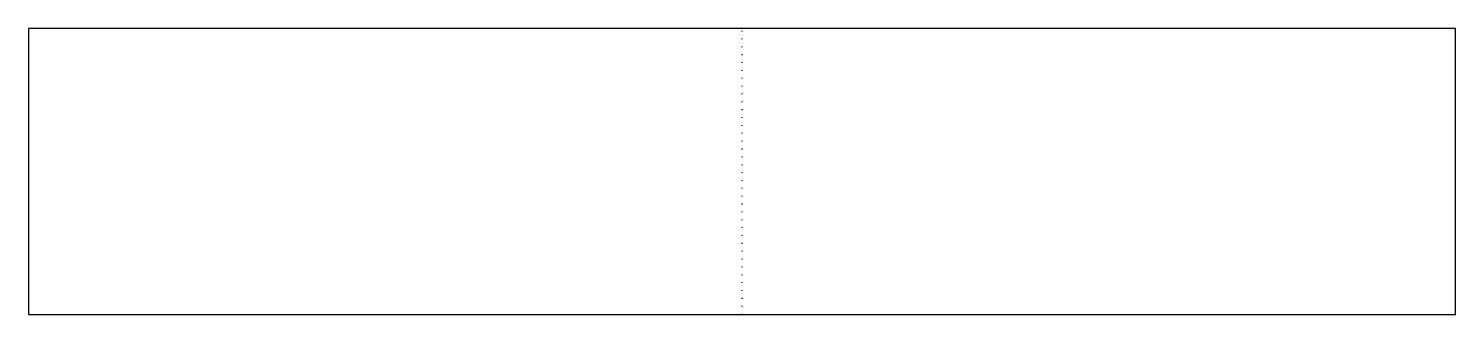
# Model space of a CAD drawing. Extents: x 0 to 200, y 0 to 40.
import ezdxf

# ---------------------------------------------------------------- set-up
doc = ezdxf.new("R2010")
doc.units = 0
doc.linetypes.add('FOLD', pattern=[1, 0, -1])

msp = doc.modelspace()

# ---------------------------------------------------------------- linework, layer by layer
at = {"color": 5}
for p, q in [((100, 40), (0, 40)), ((0, 40), (0, 0)), ((200, 40), (100, 40)), ((200, 0), (200, 40)), ((0, 0), (100, 0)), ((100, 0), (200, 0))]:
    msp.add_line(p, q, dxfattribs=at)
at = {"color": 1, "linetype": 'FOLD'}
msp.add_line((100, 0), (100, 40), dxfattribs=at)

doc.saveas('drawing.dxf')
